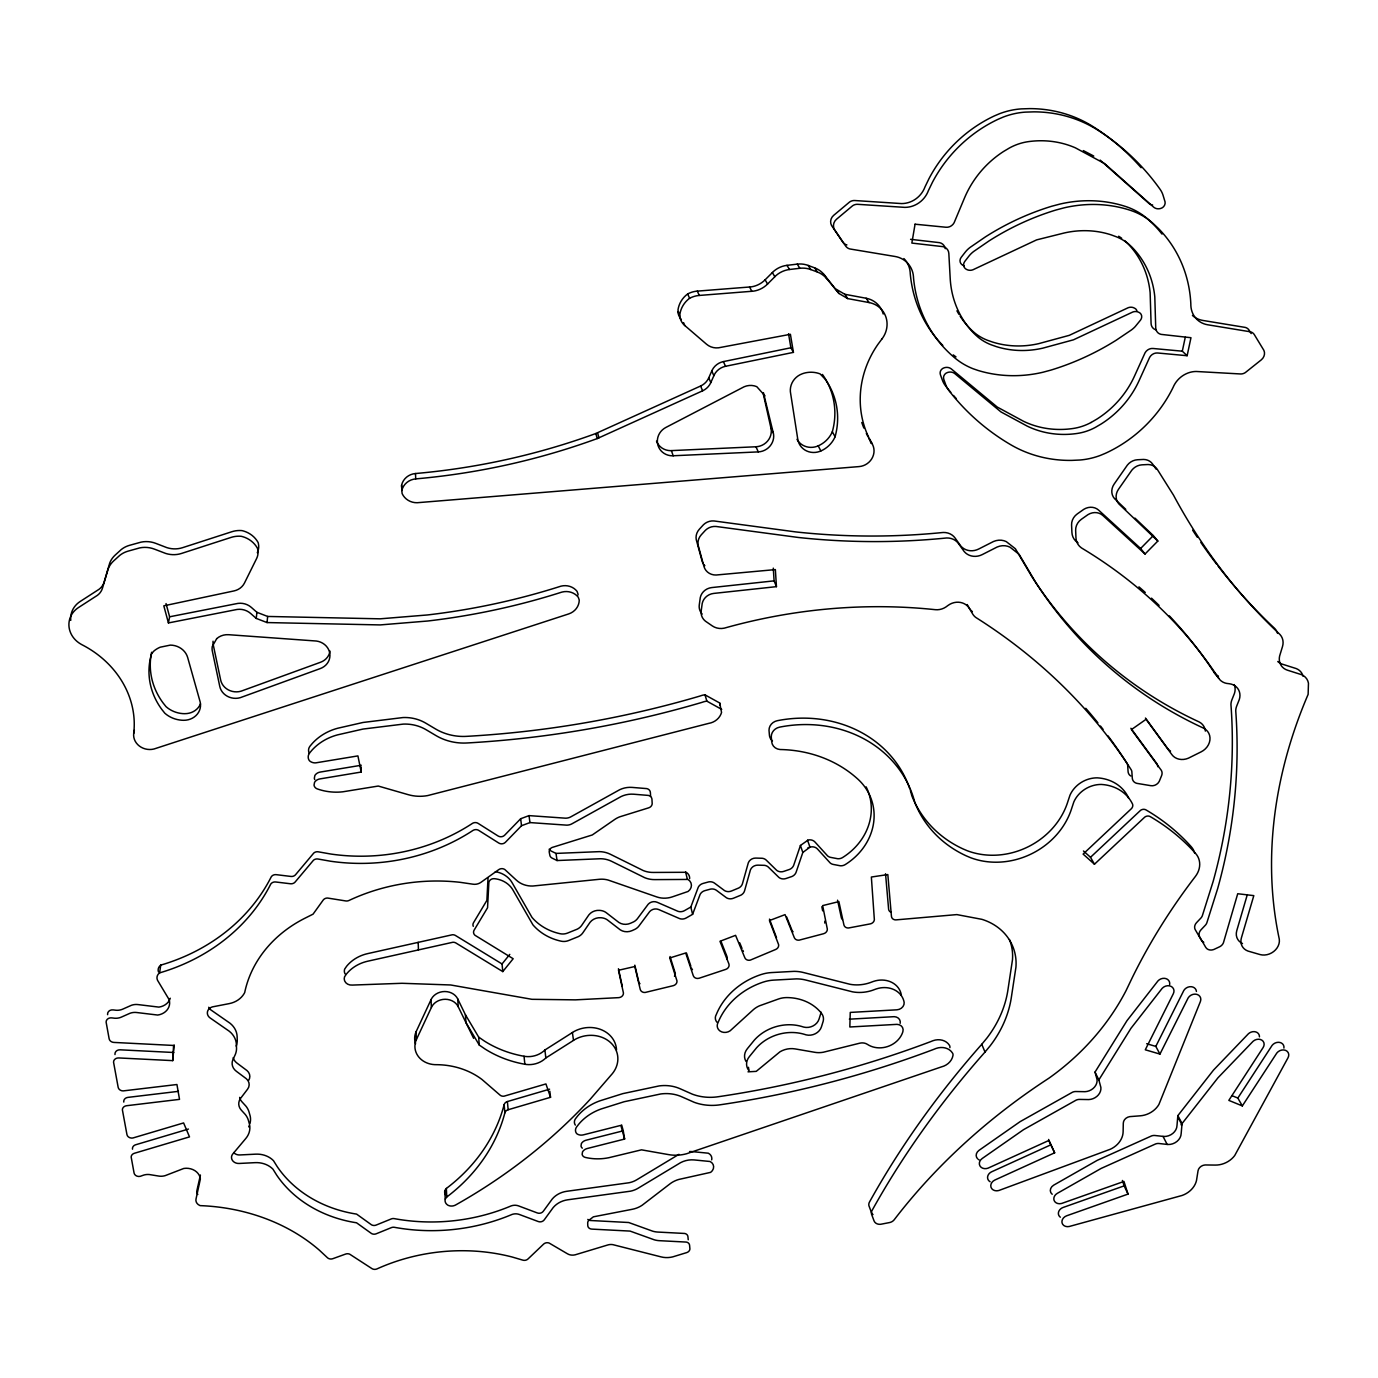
<?xml version="1.0" encoding="UTF-8"?>
<svg xmlns="http://www.w3.org/2000/svg" width="1378" height="1378" viewBox="0 0 1378 1378"><rect width="100%" height="100%" fill="white"/><g stroke="black" fill="none" stroke-linecap="round" stroke-linejoin="round"><path stroke-width="1.5" d="M309.395 753.473L309.103 752.905A7.803 7.062 2 0 1 309.998 746.187L312.427 743.31A51.554 46.559 0.1 0 1 337.817 728.221L363.034 722.468L403.065 717.542A38.601 35.053 -1.9 0 1 425.836 723.192L435.517 728.945A51.709 47.575 -4 0 0 466.901 736.334A1227.471 1122.553 73.3 0 0 699.8 696.097L702.005 695.373A15.21 13.901 -16.7 0 1 704.968 694.839L719.712 703.004L721.555 712.478A15.296 13.987 -16.7 0 1 708.705 723.381L427.714 795.571A38.773 35.173 -2.7 0 1 408.181 794.658L378.261 786.046L342.846 791.799A52.226 47.334 1.3 0 1 317.319 788.922A5.202 4.685 1.3 0 1 314.029 785.081L314.58 782.291A7.786 7.011 1.2 0 1 319.885 778.914L361.208 772.042L361.243 766.943M488.036 877.683L486.882 900.402L473.532 922.692A4.892 4.323 -6.3 0 0 473.274 926.309M159.59 972.885A195.228 171.888 8.2 0 0 270.501 884.555L270.811 883.987A5.03 4.444 1.2 0 1 275.721 881.989L290.465 883.763A5.012 4.427 0.8 0 0 295.15 882.006L313.478 860.234A5.03 4.479 0.1 0 1 318.249 859.062L330.582 861.233A193.316 177.039 1.2 0 0 472.947 830.452L473.619 830.107A4.978 4.461 -5.7 0 1 478.717 830.383L498.802 843.06A4.961 4.444 -6.8 0 0 505.416 842.285L521.521 825.715L529.944 822.58L566.651 825.146A9.922 8.94 -9.5 0 0 572.025 823.768L621.185 796.501A22.22 19.998 -12.3 0 1 633.604 794.21L648.366 795.416A4.961 4.461 -13.1 0 1 651.966 799.343L652.19 803.787A4.944 4.461 -13.1 0 1 648.676 807.835L619.859 816.792A22.151 19.86 -12.1 0 0 614.674 819.497L592.282 834.965L552.01 847.504A4.926 4.41 -9 0 0 549.254 852.276L549.943 855.704A4.926 4.41 -9 0 0 552.147 858.132L557.056 860.544L600.756 858.735A24.459 21.772 -10.8 0 1 611.711 861.371L644.766 877.717A24.477 21.859 -13.1 0 0 654.946 879.612L687.898 879.44A8.268 7.338 -14 0 1 688.07 891.463L672.326 896.871A21.979 19.533 -13.3 0 1 656.738 896.923L608.111 880.042A21.979 19.499 -10.8 0 0 599.258 879.302L532.873 886.02A22.186 19.809 -8.2 0 1 516.44 880.215L504.813 869.518A4.944 4.41 -7 0 0 498.75 869.621L480.905 882.351A9.904 8.819 -5.9 0 1 472.706 884.159L460.252 882.333A181.155 156.627 -5.3 0 0 348.961 900.489L348.186 900.764A4.978 4.41 -1.3 0 1 345.723 900.936L327.568 898.043A4.995 4.41 -0.7 0 0 323.158 900.11L313.064 914.148L304.314 918.54A122.125 105.951 -3.1 0 0 244.698 992.539L244.061 993.71A22.392 19.395 1.4 0 1 229.161 1003.632L212.47 1006.87A7.441 6.408 1.3 0 0 207.458 1011.796A7.441 6.408 1.3 0 0 210.145 1017.963L229.213 1031.192A22.186 18.999 0.9 0 1 236.413 1044.627L236.534 1048.985A22.169 18.982 0.9 0 1 234.897 1055.41L232.727 1060.095A12.23 10.456 -0.1 0 0 236.31 1071.257L246.317 1078.733A9.767 8.32 -0.2 0 1 247.592 1089.171L240.272 1098.766A12.161 10.335 -0.7 0 0 241.322 1110.151L245.318 1114.526A21.859 18.482 -0.3 0 1 248.402 1120.383L249.539 1124.448A21.841 18.465 -0.4 0 1 245.852 1138.417L232.486 1154.351A7.234 6.08 -0.9 0 0 232.572 1160.603A7.234 6.08 -0.9 0 0 239.152 1163.463L255.102 1162.653A21.583 18.103 -1.6 0 1 272.965 1169.181L276.633 1175.055A119.61 101.748 -4.3 0 0 356.54 1222.786L371.543 1233.551A4.702 3.927 -4.8 0 0 376.194 1233.792L391.352 1227.643A4.668 3.893 -5.2 0 1 394.435 1227.316A180.018 154.594 -5.7 0 0 511.445 1214.69L512.065 1214.431A9.302 7.786 -8.3 0 1 519.317 1214.466L538.264 1221.545A4.616 3.876 -8.9 0 0 544.224 1219.875L553.181 1207.576A20.859 17.466 -9.6 0 1 567.77 1199.79L630.297 1191.212A20.911 17.656 -11.2 0 0 638.169 1188.198L680.594 1162.653A20.808 17.518 -12.8 0 1 693.995 1159.914L710.083 1161.499A7.872 6.649 -13.3 0 1 710.669 1172.351L678.82 1179.447A23.03 19.309 -12.6 0 0 669.984 1183.857L642.182 1205.216A23.15 19.464 -11.2 0 1 632.244 1209.298L593.384 1216.826L588.837 1220.34A4.616 3.858 -10.2 0 0 587.7 1223.044L587.769 1225.559A4.616 3.858 -10.2 0 0 591.799 1229.107L630.073 1231.088L654.223 1239.787A20.67 17.259 -12 0 0 659.476 1240.682L686.347 1242.078A4.565 3.79 -12.5 0 1 689.568 1245.178L689.913 1248.985A4.565 3.79 -12.5 0 1 686.657 1252.619L672.671 1256.891A20.618 17.156 -12.1 0 1 661.164 1256.908L612.969 1244.678A9.198 7.648 -10.7 0 0 607.853 1244.954L575.143 1254.824A9.198 7.665 -9.7 0 1 567.547 1253.842L549.185 1243.077A4.616 3.858 -9.1 0 0 543.604 1244.11L527.998 1258.975A4.634 3.841 -8.6 0 1 522.779 1260.129L512.099 1256.994A170.062 137.783 -7.2 0 0 377.072 1268.862L376.435 1269.104A4.668 3.858 -5 0 1 371.905 1268.587L349.754 1254.221A4.685 3.893 -4.3 0 0 345.62 1254.066L332.787 1258.7A4.702 3.91 -3.9 0 1 327.361 1257.649L319.42 1250.242A175.712 142.451 -1.5 0 0 200.223 1205.629L199.638 1205.388A7.217 6.012 -0.5 0 1 196.02 1198.998L200.361 1179A14.004 11.696 0.1 0 0 183.808 1168.458L165.326 1175.589A12.144 10.163 0.8 0 1 158.659 1176.054L149.427 1174.556A12.126 10.111 0.9 0 0 142.83 1175.4L140.298 1176.312A4.857 4.048 1.3 0 1 134.079 1173.04L131.168 1157.089A4.892 4.082 1.5 0 1 134.372 1153.283L189.509 1136.884L183.601 1122.932L132.839 1138.004A4.892 4.1 1.9 0 1 126.948 1134.576L122.384 1109.824A4.944 4.151 2.3 0 1 126.552 1105.724L179.519 1099.368L176.935 1084.52L123.107 1090.911A4.961 4.186 2.7 0 1 118.163 1087.328L113.547 1062.145A4.961 4.203 3.1 0 1 118.697 1057.942L172.715 1060.629L173.576 1045.454L113.874 1042.423A4.995 4.255 3.6 0 1 109.138 1038.771L106.106 1022.08A4.995 4.272 3.9 0 1 111.739 1017.877L114.753 1018.239A12.54 10.748 4 0 0 121.453 1017.067L129.997 1013.278A12.488 10.679 3.3 0 1 136.835 1012.537L157.712 1015.052A14.486 12.454 3.1 0 0 169.098 999.567L157.523 980.275A7.527 6.494 3.2 0 1 159.59 972.885L160.761 965.117A194.091 171.096 8.4 0 0 271.053 877.218L271.363 876.666A4.995 4.427 1.3 0 1 276.255 874.668L290.913 876.442A4.978 4.41 0.9 0 0 295.564 874.703L313.788 853.034A5.012 4.444 0.2 0 1 318.542 851.862L330.806 854.033A192.197 176.195 1.3 0 0 472.361 823.441L473.016 823.079A4.944 4.444 -5.7 0 1 478.097 823.355L498.061 835.981A4.926 4.427 -6.8 0 0 504.641 835.223L520.66 818.739L529.031 815.621L565.548 818.188A9.87 8.905 -9.5 0 0 570.888 816.809L619.755 789.68A22.1 19.912 -12.3 0 1 632.106 787.406L646.799 788.612A4.926 4.444 -13.1 0 1 650.382 792.522L650.623 796.295M172.715 1060.629L174.214 1044.937M1259.458 1036.859A6.89 5.701 -27.2 0 0 1255.668 1031.881A6.89 5.701 -27.2 0 0 1248.468 1033.707L1213.484 1070.12L1177.845 1115.646L1176.984 1125.602A11.334 9.336 -24.3 0 1 1163.755 1136.471L1154.988 1135.506A6.769 5.564 -23.8 0 0 1151.595 1135.903L1097.284 1160.328L1053.791 1185.097A6.735 5.546 -21.3 0 0 1052.189 1194.261M267.039 622.563L267.642 616.448L256.911 612.314L251.33 607.388A15.761 14.452 8.5 0 0 237.946 603.392L169.615 616.793L168.426 622.942L237.171 609.438A15.847 14.538 8.4 0 1 250.641 613.468L256.239 618.412L267.039 622.563L380.156 624.923L427.714 621.013A791.644 746.842 62.5 0 0 561.191 592.316L562.155 592.04A15.399 14.383 -9.7 0 1 578.278 597.242L579.242 600.033A15.399 14.4 -9.5 0 1 568.614 613.951L154.06 748.977A15.709 14.056 8.4 0 1 133.7 733.475A97.838 86.693 12 0 0 81.939 644.715L80.544 643.922A24.167 21.807 13.4 0 1 78.494 607.543L97.407 595.33A16.278 14.745 15.1 0 0 102.489 588.113L108.19 568.89A24.287 22.134 14 0 1 113.564 561.001L119.765 555.386A24.287 22.169 14 0 1 128.12 551.131L139.678 547.91A24.27 22.186 13.8 0 1 154.525 549.167L165.687 553.439A24.356 22.427 14.4 0 0 181.483 553.456L231.108 537.403A24.098 22.289 10.7 0 1 241.15 536.283L242.735 536.679A24.046 22.22 10.8 0 1 257.428 548.237L257.703 549.271A16.036 14.848 10.8 0 1 256.618 558.521L244.474 583.032A16.002 14.745 10.4 0 1 233.933 590.938L163.81 605.838L168.426 622.942M256.239 618.412L256.911 612.314M870.018 440.392A15.52 14.538 -32.7 0 0 869.604 439.513L869.156 438.652L872.567 444.56A15.606 14.624 -32.6 0 1 859.08 466.591L417.121 502.729A15.881 15.055 3.2 0 1 402.118 493.565L401.825 490.482A15.847 15.02 2.9 0 1 415.743 478.889A830.986 766.375 68.8 0 0 597.208 438.583L702.608 390.818A15.864 15.279 -27 0 0 710.807 382.619L714.286 374.747A15.864 15.21 -29.4 0 1 725.534 366.29L793.435 352.372L790.404 334.303L718.541 347.807A15.985 15.434 -32.6 0 1 706.518 344.207L684.022 324.863A16.036 15.554 -32.6 0 1 679.681 316.096L677.959 310.084A23.891 23.168 -33.3 0 1 687.656 293.962L689.172 293.204A23.874 23.15 -32.8 0 1 697.302 291.12L751.148 286.882A24.132 23.34 -42.6 0 0 765.134 279.803L773.558 271.38A24.012 23.03 -41.5 0 1 786.959 265.351L797.242 264.128A24.012 23.013 -42 0 1 808.128 265.42L814.656 267.866A24.046 23.013 -42 0 1 823.975 274.463L838.995 293.497L847.728 298.595L869.139 302.574A23.994 22.703 -40.9 0 1 881.731 339.229M679.681 316.096L679.854 314.511A24.046 23.288 -33 0 1 689.603 298.285L691.136 297.545A24.029 23.271 -32.5 0 1 699.318 295.443L753.473 291.154A24.287 23.46 -42.2 0 0 767.563 284.04L776.021 275.566A24.149 23.168 -41.2 0 1 789.525 269.502L799.86 268.279A24.167 23.133 -41.7 0 1 810.815 269.571L817.378 272.017A24.201 23.133 -41.7 0 1 826.748 278.666L838.995 293.497M793.435 352.372L790.886 347.773L723.381 361.604A15.761 15.124 -29.6 0 0 712.219 370.01L708.757 377.83A15.778 15.192 -27.1 0 1 700.61 386.012L595.847 433.502A825.388 761.19 68.8 0 1 415.467 473.532A15.761 14.934 3.1 0 0 401.618 485.073L401.601 487.14M133.7 733.475L134.372 730.133M1187.13 355.713L1157.641 352.992A7.958 7.183 -44.2 0 0 1149.648 357.367L1139.141 380.517A92.946 85.264 -43.5 0 1 1100.953 424.114L1095.338 427.404A52.777 48.196 -42.1 0 1 1077.338 433.433A92.963 85.109 -43.9 0 1 1027.196 426.112L1000.979 411.936L954.885 373.679A7.923 7.372 -39.8 0 0 948.839 372.163L947.599 372.473A5.288 4.909 -39.9 0 0 943.792 379.346L945.825 384.962A23.77 22.065 -40.5 0 0 948.012 389.319L948.96 390.611A263.198 238.928 -50.3 0 0 1011.331 445.077A130.514 119.369 -44.5 0 0 1071.912 460.39L1079.99 460.011A73.757 67.246 -41.9 0 0 1100.488 455.36L1105.414 453.293A130.307 119.507 -44 0 0 1173.091 387.407A23.702 21.238 -43.3 0 1 1196.104 371.474L1240.407 373.955A7.923 7.062 -44.8 0 0 1245.35 372.56L1261.266 359.865A7.958 7.079 -45.4 0 0 1263.867 350.322L1254.342 334.665A8.01 7.131 -45.9 0 0 1250.518 331.822L1207.679 324.777A24.201 21.703 -47.2 0 1 1190.85 305.503L1190.833 303.987A130.91 120.127 -45.1 0 0 1158.588 228.645L1152.525 222.909A75.445 68.934 -47.6 0 0 1130.167 210.248A130.686 119.541 -44.8 0 0 1064.247 207.802L1055.961 210.007A251.399 227.491 -40.1 0 0 989.163 240.84L973.884 251.33A24.201 22.53 -47.2 0 0 968.786 256.291L964.772 261.458A5.391 5.03 -47.4 0 0 965.444 268.71L966.478 269.382A8.113 7.562 -47.5 0 0 972.868 269.812L1036.635 239.875L1064.229 232.985A93.549 85.694 -45.3 0 1 1111.15 234.863L1116.576 236.861A53.863 49.281 -47.2 0 1 1129.116 244.492L1131.803 246.989A93.687 85.987 -45.5 0 1 1154.798 296.907L1155.729 327.861A7.992 7.217 -45.8 0 0 1161.051 334.372L1190.971 337.713L1187.13 355.713L1182.307 351.183L1185.269 337.266M200.43 1175.021L196.951 1190.334A7.183 5.994 -0.4 0 0 197.795 1194.485M1247.314 894.632L1236.755 930.718A14.073 11.816 -28.9 0 0 1241.044 942.724M866.125 786.872A60.753 54.242 -19.6 0 1 842.578 857.547A7.234 6.408 -19.9 0 1 837.617 858.718L830.71 857.392A7.234 6.408 -19.7 0 1 827.575 855.876L814.966 841.992A7.269 6.442 -19 0 0 808.214 839.994L800.429 845.472L793.78 865.057A7.252 6.425 -18 0 1 789.697 869.363L783.72 871.396A7.217 6.408 -17.8 0 1 776.692 870.345L766.237 860.13A7.252 6.425 -17 0 0 762.172 858.27L755.747 858.081A7.252 6.442 -16.8 0 0 748.323 862.783L742.484 883.591A7.252 6.425 -15.9 0 1 738.797 887.966L731.442 891.015A7.234 6.408 -15.7 0 1 724.535 890.601L714.545 883.16A7.234 6.408 -14.9 0 0 708.723 881.886L703.056 883.436A7.234 6.408 -14.7 0 0 698.25 887.277L690.826 907.034L692.6 914.337L686.175 917.989A7.269 6.425 -13.8 0 1 679.716 918.661L658.718 909.549A7.269 6.425 -12.8 0 0 649.727 911.547L639.048 925.878A11.403 10.077 -11.8 0 1 635.034 929.272L632.002 930.65A11.42 10.077 -11.7 0 1 620.255 929.84L607.646 920.108A11.403 10.059 -10.7 0 0 602.927 918.006A15.778 13.918 -10.7 0 0 600.756 917.731A11.42 10.077 -10.7 0 0 590.077 922.295L582.894 932.768A11.42 10.077 -9.7 0 1 578.243 936.661L568.597 940.554A11.403 10.059 -9.4 0 1 561.173 941.191A53.329 47.352 -9.9 0 1 532.907 924.81L513.116 890.309A24.597 21.824 -6.6 0 0 496.028 878.888L494.323 878.682A4.875 4.341 -6.7 0 0 488.863 882.351L487.554 907.757L474.118 930.15A4.909 4.341 -6.3 0 0 475.014 935.3L513.167 958.726L502.781 971.593L455.946 943.017A4.909 4.323 -5.5 0 0 452.794 942.276L367.737 961.207A36.706 31.97 -3.3 0 0 346.515 973.936L344.569 976.761A7.39 6.442 -2.4 0 0 352.286 985.081L401.98 983.289L450.692 984.977L531.925 999.308L575.453 999.86L618.877 997.638A4.806 4.186 -11.2 0 0 623.442 993.021L618.481 970.284L634.81 966.512L640.219 989.352A4.789 4.186 -12.1 0 0 645.128 992.47L673.342 985.649A4.806 4.186 -13 0 0 676.96 980.843L669.76 957.968L685.693 952.99L693.272 975.676A4.789 4.186 -13.9 0 0 699.146 978.225L725.861 969.354A4.771 4.168 -14.9 0 0 728.859 963.808L719.971 941.295L735.576 935.335L744.843 957.762A4.771 4.168 -15.7 0 0 750.304 960.121L775.78 949.425A4.806 4.203 -16.6 0 0 778.604 944.636L769.424 920.573L785.047 914.63L794.314 937.66A4.789 4.186 -17.5 0 0 799.206 940.14L823.51 933.733A4.806 4.203 -18.4 0 0 827.334 929.134L822.649 905.604L838.875 901.608L843.904 924.862A4.806 4.203 -19.3 0 0 848.59 927.98L870.138 923.915A4.806 4.203 -20 0 0 874.358 919.677L871.361 877.028L887.828 874.565L891.445 916.353A4.789 4.186 -20.8 0 0 895.769 919.901L956.849 914.596L981.963 919.35A59.133 50.9 -21.8 0 1 1015.93 967.218L1011.28 997.844A116.837 100.611 -19.8 0 1 990.041 1045.971L985.012 1052.051A848.538 634.259 -27 0 0 872.102 1210.401A6.821 5.65 -17.2 0 0 871.551 1214.207L874.048 1220.891A6.804 5.633 -17.3 0 0 880.645 1224.284L889.533 1222.562A6.787 5.633 -17.5 0 0 893.771 1220.236L894.219 1219.737A535.232 412.745 -23.4 0 1 1048.951 1078.164A239.049 208.112 -21.3 0 0 1126.084 990.575L1132.268 977.674A566.685 442.734 -31.2 0 1 1195.363 876.477A21.566 18.431 -28.8 0 0 1195.691 853.568A234.26 199.827 -22.8 0 0 1150.217 816.603A4.823 4.168 -29.2 0 0 1144.825 817.051L1094.459 864.23L1083.108 854.102L1131.235 808.834A4.875 4.22 -29.1 0 0 1132.647 804.373L1132.389 803.77A43.028 37.361 -27.9 0 0 1104.019 784.685L1101.315 784.444A27.043 23.529 -28.3 0 0 1073.841 801.91L1071.688 808.386A73.137 64.387 -26.1 0 1 970.508 857.667L966.426 855.945A122.659 108.328 -27.7 0 1 914.837 802.53A121.97 108.586 -18.7 0 0 779.638 727.136A9.939 9.009 -19.7 0 0 771.267 736.73L771.697 741.743A9.939 8.991 -19.6 0 0 779.982 749.511L780.637 749.529A121.608 108.001 -17.4 0 1 857.943 779.207A61.097 54.465 -19.5 0 1 845.214 864.592A7.269 6.425 -19.9 0 1 840.201 865.763L833.277 864.437A7.269 6.425 -19.7 0 1 830.124 862.904L817.447 848.969A7.303 6.477 -19 0 0 810.643 846.97L807.939 847.763M807.525 840.184L809.971 847.16L802.823 852.465L796.139 872.136A7.286 6.459 -18 0 1 792.023 876.46L786.028 878.509A7.269 6.425 -17.8 0 1 778.949 877.459L768.442 867.193A7.286 6.459 -17 0 0 764.359 865.332L757.9 865.143A7.286 6.459 -16.8 0 0 750.442 869.862L744.568 890.791A7.286 6.459 -15.9 0 1 740.847 895.183L733.44 898.232A7.269 6.425 -15.7 0 1 726.516 897.819L716.457 890.343A7.286 6.442 -14.9 0 0 710.617 889.086L704.916 890.636A7.269 6.442 -14.7 0 0 700.076 894.494L692.6 914.337M415.57 1043.852A21.6 18.689 -5.4 0 1 416.087 1031.743L431.417 998.861A14.469 12.591 -5.5 0 1 444.836 991.523A14.469 12.591 -5.5 0 1 457.737 998.947L465.419 1014.742L465.953 1022.597L479.268 1045.041L485.004 1048.985A107.708 94.359 -9 0 0 524.863 1064.247L526.258 1064.471A21.548 18.637 -8.4 0 0 545.843 1057.959L575.108 1039.391A28.525 24.597 -10.2 0 1 610.523 1042.543A28.525 24.597 -10.2 0 1 612.418 1073.565L590.232 1099.231A592.712 526.482 7.7 0 1 455.515 1205.044L454.895 1205.337A7.045 5.908 -6.6 0 1 448.246 1205.371L447.695 1205.061A7.045 5.908 -6.6 0 1 445.249 1199.118L444.836 1190.575L446.351 1188.456A180.535 154.646 -2.5 0 0 504.141 1104.656L504.365 1104.071A4.702 4.031 -7.9 0 1 507.397 1101.556L549.564 1089.188M445.249 1199.118L446.765 1197A181.517 155.266 -2.6 0 0 504.865 1112.856L505.089 1112.253A4.737 4.048 -7.9 0 1 508.155 1109.738L550.528 1097.301L549.805 1091.221M550.528 1097.301L545.929 1083.935L504.107 1096.165A4.771 4.082 -7.7 0 1 500.007 1095.079L481.955 1079.456A71.398 60.77 -5.8 0 0 435.999 1064.677L434.57 1064.643A21.721 18.758 -5.5 0 1 416.345 1039.667L431.762 1006.663A14.555 12.643 -5.6 0 1 445.249 999.274A14.555 12.643 -5.6 0 1 458.219 1006.732L473.636 1038.357M822.425 374.437A72.707 69.124 -29.5 0 1 832.329 431.745L831.554 433.415A26.268 24.821 -31.8 0 1 818.205 445.852L817.137 446.3A17.156 16.192 -31.5 0 1 796.984 439.324M835.085 436.774L834.293 438.445A26.423 24.959 -31.6 0 1 820.857 450.968L819.807 451.398A17.259 16.26 -31.4 0 1 797.776 439.255L790.369 391.714A17.38 16.484 -33.9 0 1 802.22 373.8L803.977 373.214A25.476 24.132 -33.5 0 1 811.28 372.232L813.106 372.318A25.476 24.132 -33.5 0 1 820.168 373.938L825.146 379.174A73.137 69.486 -29.4 0 1 835.085 436.774L832.329 431.745M1048.589 1139.451L1054.652 1152.8L994.933 1179.999A6.804 5.633 -20.2 0 0 991.058 1187.423A6.804 5.633 -20.2 0 0 998.843 1190.506L1110.306 1149.252A20.532 16.967 -22.9 0 0 1123.122 1131.803L1123.294 1123.139A6.856 5.667 -23.6 0 1 1129.736 1116.628L1140.261 1115.818A20.653 17.122 -24.2 0 0 1158.898 1104.501L1200.393 1001.548A7.028 5.874 -26.7 0 0 1196.965 994.399A7.028 5.874 -26.7 0 0 1188.163 997.896L1159.949 1054.084L1155.815 1046.402L1183.84 990.438A6.976 5.856 -26.7 0 1 1191.212 986.7A6.976 5.856 -26.7 0 1 1196.431 991.454M977.812 1158.984A6.804 5.65 -20.1 0 1 979.035 1150.337L1020.133 1121.64L1072.428 1092.254A6.856 5.719 -22.8 0 1 1075.856 1091.531L1084.986 1091.686A11.455 9.577 -23.3 0 0 1097.06 1079.611L1095.028 1072.084L1126.963 1020.702L1157.951 980.929A6.993 5.874 -26.3 0 1 1165.96 978.621A6.993 5.874 -26.3 0 1 1169.629 984.667M1054.652 1152.8L1048.727 1140.519L987.992 1168.182A6.838 5.684 -20.1 0 1 979.999 1165.995A6.838 5.684 -20.1 0 1 982.221 1158.485L1023.544 1129.667L1076.115 1100.144A6.89 5.736 -22.8 0 1 1079.56 1099.42L1088.723 1099.575A11.506 9.612 -23.2 0 0 1100.884 1087.449L1098.852 1079.904L1130.976 1028.298L1162.154 988.353A7.028 5.908 -26.3 0 1 1170.99 986.338A7.028 5.908 -26.3 0 1 1173.333 993.71L1145.29 1049.795L1159.949 1054.084M1177.845 1115.646L1182.048 1123.587L1181.17 1133.577A11.403 9.353 -24.2 0 1 1167.872 1144.498L1159.053 1143.516A6.804 5.581 -23.8 0 0 1155.642 1143.929L1101.056 1168.475L1057.322 1193.348A6.769 5.564 -21.3 0 0 1054.17 1200.6A6.769 5.564 -21.3 0 0 1061.628 1203.459L1123.948 1181.446L1128.031 1194.089L1066.744 1215.758A6.752 5.512 -21.3 0 0 1062.025 1222.786A6.752 5.512 -21.3 0 0 1069.139 1226.523L1182.083 1195.467A20.291 16.536 -23.8 0 0 1196.5 1180.498L1198.033 1170.818A6.787 5.512 -24.4 0 1 1205.078 1164.961L1215.327 1165.082A20.394 16.622 -25 0 0 1234.705 1155.556L1288.017 1057.753A6.924 5.684 -27.4 0 0 1285.674 1050.398A6.924 5.684 -27.4 0 0 1276.803 1053.05L1242.336 1105.914L1237.84 1098.059L1272.083 1045.42A6.873 5.667 -27.4 0 1 1279.886 1042.457A6.873 5.667 -27.4 0 1 1283.934 1048.072M881.731 339.229L877.889 344.414A96.598 89.759 -39.2 0 0 872.119 443.699M1181.067 1124.827L1217.894 1077.872L1253.084 1041.303A6.942 5.719 -27.1 0 1 1261.817 1040.114A6.942 5.719 -27.1 0 1 1263.092 1047.59L1228.832 1100.385L1242.336 1105.914M502.781 971.593L502.04 963.963L509.791 954.368M871.654 1212.933A6.769 5.615 -17.3 0 1 871.447 1212.451L868.95 1205.802A6.769 5.633 -17.2 0 1 869.501 1202.012A844.421 632.519 -27.1 0 1 981.756 1044.3L986.751 1038.254A116.217 100.215 -19.8 0 0 1007.869 990.317L1012.468 959.811A58.823 50.693 -21.8 0 0 1009.454 939.52M1153.317 535.594L1157.83 541.054L1145.049 554.008L1140.622 548.478L1153.317 535.594L1134.955 518.111M216.708 638.634L212.281 646.471A15.795 14.417 8.1 0 0 212.212 650.485L219.774 686.451A15.709 14.262 6.8 0 0 240.306 697.664L320.23 668.588A15.623 14.348 4.2 0 0 329.824 653.568A15.623 14.348 4.2 0 0 316.372 641.028L228.696 634.707A15.795 14.417 8.1 0 0 216.725 638.634M1094.459 864.23L1090.515 857.288L1140.588 810.316A4.806 4.151 -29.2 0 1 1145.945 809.885A233.003 199.052 -22.8 0 1 1191.212 846.695A21.445 18.362 -28.9 0 1 1194.709 853.258M465.419 1014.742L478.666 1037.1L484.384 1041.045A107.122 93.98 -8.9 0 0 524.019 1056.254L525.414 1056.478A21.428 18.551 -8.3 0 0 544.896 1050.002L573.989 1031.536A28.37 24.494 -10.2 0 1 616.517 1050.019M1091.1 422.478L1096.681 419.222A92.395 84.833 -43.7 0 0 1134.611 375.849L1145.049 352.82A7.906 7.148 -44.4 0 1 1152.99 348.479L1182.307 351.183M690.826 907.034L684.435 910.669A7.234 6.39 -13.8 0 1 677.993 911.323L657.134 902.263A7.234 6.408 -12.7 0 0 648.177 904.244L637.566 918.506A11.351 10.042 -11.8 0 1 633.57 921.882L630.556 923.243A11.351 10.042 -11.7 0 1 618.86 922.45L606.32 912.753A11.334 10.025 -10.7 0 0 601.635 910.651A15.692 13.866 -10.6 0 0 599.482 910.376A11.351 10.042 -10.7 0 0 588.854 914.906L581.705 925.344A11.351 10.042 -9.7 0 1 577.089 929.22L567.495 933.095A11.351 10.025 -9.4 0 1 560.105 933.716A53.036 47.162 -9.8 0 1 531.994 917.404L512.306 883.04A24.459 21.721 -6.6 0 0 495.322 871.671M678.958 1154.333L636.757 1179.775A20.808 17.587 -11.1 0 1 628.919 1182.772L566.72 1191.298A20.739 17.397 -9.6 0 0 552.216 1199.049L543.294 1211.279A4.599 3.858 -8.9 0 1 537.368 1212.967L518.524 1205.888A9.25 7.751 -8.2 0 0 511.307 1205.853L510.687 1206.094A179.037 153.974 -5.6 0 1 394.297 1218.634A4.634 3.876 -5.2 0 0 391.231 1218.944L376.16 1225.076A4.685 3.91 -4.7 0 1 371.526 1224.835L356.592 1214.104A118.956 101.352 -4.3 0 1 277.133 1166.511L273.481 1160.672A21.48 18.035 -1.5 0 0 255.722 1154.161L239.858 1154.953A7.2 6.063 -0.9 0 1 233.674 1152.559M1051.104 1144.705L991.712 1171.765A6.769 5.615 -20.2 0 0 987.63 1176.709A6.769 5.615 -20.2 0 0 990.127 1181.756M747.996 1071.843L756.246 1071.361L779.982 1051.793A19.568 16.743 -16.1 0 1 795.14 1048.916L814.932 1052.327A21.411 18.396 -17.2 0 0 823.355 1052.224L859.631 1043.215A9.474 8.096 -18.2 0 1 867.417 1044.369A22.324 19.137 -19 0 0 902.487 1032.845L902.9 1031.554A7.097 6.08 -19.4 0 0 897.009 1024.354L849.83 1026.989L850.26 1012.417L896.906 1009.816A7.148 6.132 -19.7 0 0 904.157 1002.374A22.375 19.24 -19.2 0 0 876.219 988.956L874.806 989.456A36.052 31.298 -19.2 0 1 852.586 991.85L805.751 980.034A35.845 30.988 -16.7 0 0 796.432 978.88L773.644 980.12A35.88 31.022 -16 0 0 765.755 981.36L763.188 982.118A69.21 59.547 -16.1 0 0 718.214 1022.2A8.268 7.148 -14.5 0 0 719.936 1030.951A8.268 7.148 -14.5 0 0 730.133 1030.813L752.922 1010.057A21.48 18.551 -15.8 0 1 759.588 1005.768L778.432 999.016A21.48 18.551 -16.4 0 1 785.012 997.655L786.683 997.586A46.456 39.962 -16.1 0 1 821.564 1013.416A11.92 10.283 -17.1 0 1 823.217 1021.132L821.46 1026.799A11.92 10.266 -17 0 1 806.009 1034.844L805.303 1034.602A41.805 35.759 -16 0 0 756.488 1047.883L749.46 1056.495A13.797 11.834 -15.3 0 0 748.943 1070.637L748.461 1067.295M1128.031 1194.089L1124.138 1185.872L1063.179 1207.438A6.718 5.495 -21.3 0 0 1058.58 1211.985A6.718 5.495 -21.3 0 0 1060.337 1217.187M188.441 1129.064L135.647 1144.774A4.857 4.065 1.6 0 0 132.46 1148.563L132.512 1149.183M621.65 1124.965L623.252 1130.804L586.029 1140.226A7.131 6.046 -10.1 0 0 581.378 1143.602L581.016 1146.031A4.754 4.031 -10.1 0 0 582.326 1148.167M624.613 1139.055L587.183 1148.529A7.166 6.063 -10.1 0 0 582.515 1151.905L582.136 1154.351A4.771 4.048 -10.1 0 0 584.651 1157.193L585.323 1157.417A47.989 40.927 -10.5 0 0 608.766 1157.727L641.511 1149.838L668.657 1154.626A35.759 30.402 -12.7 0 0 686.588 1153.748L941.467 1066.882A14.28 12.126 -20.2 0 0 952.973 1055.445A4.754 4.031 -20.4 0 0 952.784 1053.567L952.474 1053.016A14.245 12.092 -20.2 0 0 935.938 1048.486L933.94 1049.295A1042.268 1032.811 -70.2 0 1 720.453 1104.743A48.041 41.254 -14 0 1 694.15 1102.279L681.972 1096.888A35.776 30.437 -12.3 0 0 660.734 1093.96L624.165 1101.728L601.29 1108.928A47.679 40.427 -10.9 0 0 578.726 1124.224L576.624 1126.928A7.2 6.115 -10 0 0 576.125 1132.837L576.934 1133.818A7.2 6.115 -10 0 0 583.325 1134.869L620.841 1125.378L624.613 1139.055L623.252 1130.804M345.223 974.091A7.338 6.408 -2.3 0 1 344.707 969.044L346.636 966.236A36.5 31.832 -3.2 0 1 367.754 953.593L452.329 934.766A4.875 4.306 -5.4 0 1 455.463 935.49L502.04 963.963M361.26 765.255L320.161 772.076A7.734 6.976 1.3 0 0 314.89 775.435L314.339 778.208A5.167 4.651 1.4 0 0 314.77 779.604M178.451 1091.342L127.878 1097.388A4.909 4.134 2.4 0 0 123.727 1101.487L123.796 1102.073M972.386 611.608L971.593 610.971A15.055 13.642 -30.9 0 1 969.078 607.887A15.124 13.728 -29.5 0 0 948.047 605.424L945.721 607.112A15.192 13.849 -29.6 0 1 935.266 609.679A494.891 423.408 -17.6 0 0 725.241 627.886L724.225 628.161A15.244 14.142 -19.2 0 1 712.34 625.939L705.347 621.116A12.712 11.799 -18.8 0 1 701.195 610.902L702.212 603.461A12.729 11.834 -19 0 1 713.735 593.418L776.451 586.649L774.091 580.861L711.737 587.579A12.66 11.765 -19 0 0 700.282 597.57L699.266 604.976A12.626 11.73 -18.8 0 0 700.696 612.073M849.365 1019.169L894.201 1016.671A7.062 6.063 -19.4 0 1 900.196 1023.303M656.514 441.115A15.623 14.934 -21.2 0 0 670.38 450.658L755.971 446.765A15.589 14.813 -28.1 0 0 771.146 428.989L763.102 393.057M764.997 395.848L756.798 386.684A15.795 15.072 -29.6 0 0 744.103 386.787L665.867 427.456A15.709 15.02 -21.2 0 0 672.171 455.808L758.279 451.898A15.692 14.882 -28 0 0 773.54 434.018L763.412 392.627M549.185 849.192A4.892 4.392 -9 0 0 551.131 851.018L556.006 853.413L599.447 851.638A24.339 21.686 -10.7 0 1 610.351 854.257L643.25 870.551A24.339 21.755 -13.1 0 0 653.361 872.446L686.141 872.291A8.234 7.303 -14 0 1 689.637 878.647M267.642 616.448L380.104 618.825L427.369 614.967A786.562 741.932 62.6 0 0 560.071 586.442L561.035 586.15A15.313 14.314 -9.6 0 1 577.055 591.351L578.019 594.125A15.313 14.331 -9.5 0 1 577.985 595.072M173.783 1052.499L120.075 1049.812A4.926 4.186 3.2 0 0 114.96 1053.998L115.011 1054.566M910.582 239.324L939.607 242.666A8.079 7.596 -48 0 1 945.256 248.695M836.153 289.225L844.835 294.289L866.125 298.251A23.857 22.599 -41.2 0 1 883.212 314.012M1146.685 1043.732L1155.815 1046.402M1232.07 1095.699L1237.84 1098.059M1083.315 150.581L1093.77 156.058M361.208 772.042L357.918 755.902L315.751 762.861A7.837 7.079 1.9 0 1 309.585 760.88L308.758 759.657A7.837 7.079 1.9 0 1 309.654 752.905L312.117 750.011A51.847 46.766 0 0 1 337.644 734.853L363 729.065L403.254 724.105A38.808 35.208 -2 0 1 426.164 729.754L435.913 735.542A52.019 47.799 -4.1 0 0 467.469 742.949A1236.083 1130.356 73.3 0 0 701.695 702.453L703.917 701.729A15.296 13.969 -16.7 0 1 706.897 701.178L721.727 709.394M1077.992 542.794L1077.2 542.26A15.261 13.746 -36.2 0 1 1071.912 532.442L1071.584 524.949A12.746 11.489 -36.4 0 1 1077.286 513.908L1083.831 509.309A12.729 11.472 -36.6 0 1 1098.576 510.101L1140.622 548.478M1100.178 160.106L1148.821 203.307A8.199 7.441 -51.7 0 0 1152.645 205.012M1083.452 850.984L1090.515 857.288M1145.049 554.008L1102.796 515.441A12.798 11.524 -36.5 0 0 1087.965 514.649L1081.385 519.282A12.815 11.541 -36.3 0 0 1075.65 530.375L1075.96 537.902A15.347 13.797 -36 0 0 1081.282 547.772L1082.092 548.306A505.76 442.372 -17.1 0 1 1218.686 678.252A14.934 12.988 -34.5 0 0 1226.627 683.402L1229.245 683.729A14.865 12.902 -33.7 0 1 1239.287 699.559L1236.721 706.001A14.813 12.798 -33.8 0 0 1235.79 709.911L1235.739 710.876A619.187 558.9 -12.3 0 1 1217.652 888.621L1206.87 922.726A7.097 6.012 -28.2 0 1 1205.302 925.275L1200.979 929.84A7.097 5.994 -28.1 0 0 1199.48 936.523L1205.716 947.341A7.079 5.96 -28 0 0 1213.742 949.528L1219.478 946.841A7.079 5.96 -28.1 0 0 1223.44 942.741L1237.72 893.736L1253.808 895.631L1241.389 937.918A14.159 11.868 -28.9 0 0 1247.951 951.061L1259.957 954.541A14.142 11.834 -29 0 0 1273.72 951.509A14.142 11.834 -29 0 0 1279.301 939.348L1279.163 938.556A476.53 380.81 -37.5 0 1 1308.135 694.357L1308.463 683.23A14.9 12.815 -35.1 0 0 1301.435 674.634L1287.448 670.19A14.986 12.936 -35.9 0 1 1279.628 655.98L1282.487 646.592A15.003 13.022 -35.9 0 0 1280.093 634.655L1279.473 634.018A775.435 634.035 -52.9 0 1 1173.505 495.167L1157.193 469.209A12.936 11.592 -39.4 0 0 1148.115 464.524L1141.931 464.834A12.936 11.61 -39.3 0 0 1131.82 470.191L1118.471 489.311A12.884 11.575 -38.3 0 0 1118.867 503.917L1157.83 541.054M1124.551 240.547L1127.238 243.01A93.118 85.557 -45.7 0 1 1150.13 292.687L1151.078 323.468A7.941 7.183 -45.9 0 0 1155.694 329.773M1125.774 509.36L1114.544 498.629A12.798 11.506 -38.4 0 1 1114.147 484.091L1127.393 465.075A12.867 11.558 -39.4 0 1 1137.453 459.752L1143.602 459.442A12.85 11.541 -39.5 0 1 1152.645 464.093L1156.073 469.123M1169.319 615.863A503.004 440.564 -17.1 0 1 1213.949 672.171L1218.686 678.252M1130.89 728.273L1156.969 763.825A7.269 6.322 -30.4 0 1 1157.727 766.702M1145.428 718.041L1167.424 748.168A14.624 12.712 -31.7 0 0 1169.164 750.045M866.125 298.251L869.139 302.574M844.835 294.289L847.728 298.595M823.958 274.463L826.731 278.666M814.656 267.866L817.378 272.017M808.128 265.42L810.815 269.571M575.332 1125.068L575.022 1124.586A7.148 6.098 -10 0 1 575.522 1118.712L577.606 1116.025A47.42 40.272 -10.9 0 1 600.05 1100.781L622.804 1093.632L659.184 1085.916A35.587 30.316 -12.2 0 1 680.301 1088.827L692.428 1094.201A47.782 41.099 -14 0 0 718.593 1096.681A1036.015 1026.489 -71.8 0 0 930.942 1041.527L932.94 1040.717A14.176 12.057 -20.2 0 1 949.39 1045.247L949.683 1045.799A4.737 4.031 -20.4 0 1 949.873 1047.676M797.242 264.128L799.86 268.279M786.959 265.351L789.525 269.502M1251.172 333.579L1249.14 330.255A7.958 7.097 -46 0 0 1245.333 327.43L1202.736 320.419A24.046 21.583 -47.3 0 1 1192.452 315.476M772.335 272.517L774.798 276.702M967.149 604.546L972.524 613.744A15.141 13.711 -30.8 0 0 975.056 616.844L975.848 617.482A592.695 510.48 -11.1 0 1 1131.028 769.51A7.338 6.39 -29.7 0 1 1131.838 771.508L1132.285 778.105A7.303 6.356 -30 0 0 1136.695 783.324L1150.854 785.684A7.303 6.339 -30.2 0 0 1159.225 781.412L1161.585 775.676A7.321 6.339 -30.4 0 0 1161.327 770.354L1131.424 729.599L1146.065 719.316L1171.851 754.61A14.71 12.764 -31.7 0 0 1188.404 758.176L1201.185 751.82A14.727 12.764 -32 0 0 1209.918 740.089A14.727 12.764 -32 0 0 1204.131 728.48L1203.356 728.049A531.408 457.772 -48.4 0 1 1035.929 582.773L1019.117 554.335L1010.005 547.169A15.296 13.901 -32.9 0 0 997.121 547.032L982.325 554.559A15.347 14.021 -32.8 0 1 964.187 551.527L958.537 543.621A15.313 14.021 -31.4 0 0 946.617 537.971L945.601 538.075A840.063 769.734 -77.4 0 1 798.189 537.454L716.026 526.465A12.867 12.075 -20.8 0 0 705.502 530.203L701.247 534.836A12.85 12.057 -20.4 0 0 698.181 545.361L703.951 566.461A12.815 11.989 -20.2 0 0 716.078 575.022L775.366 569.596L776.451 586.649M765.134 279.803L767.563 284.04M749.563 287.055L751.888 291.326M1177.742 1116.835L1181.945 1124.775M818.205 445.852L820.857 450.968M1163.032 1136.402L1167.149 1144.412M1095.028 1072.084L1098.852 1079.904M770.974 428.024L773.368 433.036M697.302 291.12L699.318 295.443M723.381 361.604L725.534 366.29M687.656 293.962L689.603 298.285M755.971 446.765L758.279 451.898M711.789 370.94L713.856 375.677M708.757 377.83L710.807 382.619M683.557 322.624L684.832 325.604M981.756 1044.3L985.012 1052.051M700.61 386.012L702.608 390.818M739.728 942.845L742.019 948.426M786.614 916.921L791.988 930.305M721.004 941.363L726.895 956.315A4.754 4.151 -14.8 0 1 726.809 959.277M769.475 919.109L776.365 937.229A4.771 4.186 -16.6 0 1 776.434 937.85M671.396 450.64L673.205 455.808M800.429 845.472L802.823 852.465M686.485 953.042L690.878 966.236M1122.398 1180.464L1124.138 1185.872M670.018 956.521L675.272 973.247A4.771 4.168 -13 0 1 674.462 976.192M704.968 694.839L706.897 701.178M597.57 432.795L598.948 437.877M166.032 603.564L169.615 616.793M595.847 433.502L597.208 438.583M685.589 871.998L687.346 879.147M634.827 965.168L638.737 981.722A4.754 4.168 -12.1 0 0 639.978 983.72M618.446 968.734L622.064 985.373A4.771 4.168 -11.2 0 1 622.046 985.976M837.548 900.196L841.321 917.576A4.771 4.186 -19.3 0 0 842.475 919.574M821.839 906.707L822.666 910.858M788.543 333.786L790.886 347.773M824.75 921.245L824.854 921.83A4.789 4.186 -18.4 0 1 824.699 923.019M556.006 853.413L557.056 860.544M572.387 1032.484L573.506 1040.356M529.031 815.621L529.944 822.58M520.66 818.739L521.521 825.715M544.896 1050.002L545.843 1057.959M107.639 1014.69L107.57 1014.087A4.978 4.255 4 0 1 113.168 1009.902L116.165 1010.263A12.471 10.697 4.1 0 0 122.814 1009.109L131.323 1005.337A12.419 10.628 3.4 0 1 138.11 1004.596L158.883 1007.111A14.4 12.402 3.1 0 0 170.269 998.24M524.019 1056.254L524.863 1064.247M688.242 1239.769L687.915 1236.583A4.547 3.79 -12.5 0 0 684.694 1233.465L657.961 1232.07A20.567 17.208 -12 0 1 652.724 1231.191L628.695 1222.51L590.628 1220.512A4.599 3.858 -10.2 0 1 587.803 1219.409M507.397 1101.556L508.155 1109.738M504.141 1104.656L504.882 1112.856M885.537 873.738L888.603 909.118A4.771 4.168 -20.8 0 0 889.533 911.237M478.666 1037.1L479.268 1045.041M773.282 568.132L774.091 580.861M457.737 998.947L458.219 1006.732M415.467 473.532L415.743 478.872M446.351 1188.456L446.765 1197M431.038 999.653L431.383 1007.456M719.712 703.004L719.798 705.174M401.618 485.073L401.825 490.482M418.171 942.345L418.447 949.907M416.087 1031.743L416.345 1039.667M257.29 552.716A15.95 14.779 11 0 0 258.375 543.518L258.099 542.484A23.908 22.117 11 0 0 243.475 530.995L241.908 530.599A23.96 22.169 10.9 0 0 231.935 531.701L182.602 547.669A24.201 22.306 14.6 0 1 166.91 547.652L155.817 543.38A24.132 22.065 13.9 0 0 141.056 542.14L129.549 545.326A24.149 22.048 14.2 0 0 121.247 549.564L115.097 555.162A24.149 22.031 14.1 0 0 109.74 562.999L104.091 582.136A16.174 14.676 15.2 0 1 99.027 589.302L80.234 601.445A24.029 21.703 13.6 0 0 70.76 620.358M151.632 652.242A72.827 66.247 7.7 0 0 163.155 703.038L166.015 706.638A26.389 23.839 8.5 0 0 182.878 713.632L184.738 713.683A17.191 15.52 8.3 0 0 200.482 703.865M330.031 651.088A15.537 14.28 4.3 0 1 320.523 662.267L241.047 691.188A15.606 14.193 6.9 0 1 220.652 680.009L213.125 644.232A15.709 14.348 8.2 0 1 213.073 641.218M960.104 316.148A94.083 86.935 -48 0 0 971.869 330.41L974.59 332.821A53.38 49.487 -46.1 0 0 987.182 340.177L992.591 342.071A94.204 87.227 -48.4 0 0 1038.736 343.639L1069.311 335.336L1128.237 307.69A7.975 7.234 -46.1 0 1 1134.438 308.121L1135.472 308.724A5.34 4.857 -46.2 0 1 1136.953 310.997M959.002 314.391A94.083 86.935 -48 0 1 956.935 310.808M956.005 356.902A74.653 69.296 -45.7 0 1 953.266 354.887M942.793 345.43A131.926 121.936 -48.6 0 1 910.255 273.757L910.169 272.207A24.081 22.771 -45.4 0 0 903.916 258.582M846.902 244.922A8.079 7.7 -48.1 0 1 846.178 244.681M845.489 244.388A8.079 7.7 -48.1 0 1 842.699 241.942L831.554 225.492A8.113 7.734 -49.5 0 1 833.604 215.416L849.606 201.998A8.147 7.768 -50.8 0 1 854.756 200.533L901.608 203.582A24.58 23.254 -53.4 0 0 925.034 186.822L929.03 178.572A132.564 122.504 -49.8 0 1 994.382 115.907L999.567 113.702A76.582 71.053 -52.7 0 1 1021.184 108.896L1029.693 108.621A132.357 122.694 -49.4 0 1 1092.978 126.552A254.93 237.894 -42.2 0 1 1141.105 167.703M1091.1 422.478A52.467 47.954 -42.3 0 1 1073.204 428.472A92.412 84.695 -44.1 0 1 1023.337 421.186L997.276 407.078L951.406 369.011A7.872 7.338 -40 0 0 945.394 367.495L944.171 367.805A5.254 4.892 -40.1 0 0 940.382 374.644L942.414 380.225A23.633 21.962 -40.7 0 0 944.585 384.565L945.532 385.857A261.613 237.688 -50.5 0 0 950.786 392.334M1118.643 236.241A53.535 49.022 -47.4 0 1 1121.692 238.273M964.187 265.833A8.061 7.527 -47.8 0 1 962.877 265.265L961.844 264.593A5.357 5.012 -47.6 0 1 961.172 257.376L965.168 252.243A24.046 22.41 -47.4 0 1 970.233 247.317L985.425 236.878A249.935 226.405 -40.3 0 1 1051.81 206.218L1060.044 204.047A129.911 118.939 -45 0 1 1125.568 206.476A74.998 68.573 -47.7 0 1 1147.822 219.085L1153.834 224.769A130.135 119.507 -45.3 0 1 1162.016 234.105M956.28 398.604A261.613 237.688 -50.5 0 1 953.507 395.503M772.472 740.899A9.887 8.957 -19.6 0 1 769.424 735.232L769.01 730.237A9.887 8.957 -19.7 0 1 777.33 720.694A121.298 108.121 -18.7 0 1 909.79 788.836M910.341 790.559A121.298 108.121 -18.7 0 1 911.84 795.795A121.97 107.863 -27.8 0 0 963.17 848.986L967.201 850.708A72.724 64.111 -26.2 0 0 1067.829 801.669L1069.965 795.227A26.905 23.426 -28.3 0 1 1097.284 777.847L1099.971 778.088A42.787 37.206 -27.9 0 1 1128.203 797.104L1128.461 797.707A4.857 4.203 -29.1 0 1 1128.582 798.362M873.015 1214.552A6.769 5.615 -17.3 0 1 871.929 1213.381M891.015 912.288A4.771 4.168 -20.8 0 1 889.964 911.668M793.091 931.786A4.754 4.168 -17.5 0 1 792.264 930.839M743.431 951.32A4.737 4.151 -15.7 0 1 742.794 950.286M692.462 969.63A4.754 4.168 -13.9 0 1 691.498 968.114M208.715 1007.266A7.39 6.373 1.4 0 0 211.023 1010.022L229.988 1023.199A22.065 18.913 1 0 1 237.137 1036.583L237.257 1040.941A22.048 18.896 1 0 1 236.172 1046.091M233.192 1057.684A12.161 10.421 0 0 0 237.033 1063.127L246.989 1070.568A9.715 8.285 -0.1 0 1 248.608 1080.473M239.651 1097.388A12.092 10.301 -0.6 0 0 242.011 1101.866L245.99 1106.224A21.738 18.414 -0.2 0 1 249.056 1112.063L250.193 1116.094A21.721 18.379 -0.3 0 1 250.004 1123.38M249.194 1125.705A21.721 18.379 -0.3 0 1 248.66 1126.842M689.551 1151.56A20.704 17.466 -12.8 0 1 692.29 1151.629L708.292 1153.197A7.837 6.614 -13.2 0 1 711.703 1159.863M158.47 971.938A7.476 6.459 3.3 0 1 160.761 965.117M979.138 1159.863A6.804 5.65 -20.1 0 1 978.656 1159.604M745.998 1061.422A13.728 11.782 -15.3 0 1 747.41 1048.624L754.403 1040.045A41.581 35.621 -16 0 1 802.961 1026.851L803.667 1027.075A11.851 10.232 -17 0 0 819.049 1019.083L820.788 1013.433A11.868 10.232 -17.1 0 0 820.995 1012.072M717.197 1022.459A8.216 7.114 -14.5 0 1 716.336 1014.449A68.831 59.306 -16.1 0 1 761.052 974.556L763.601 973.815A35.69 30.902 -16 0 1 771.456 972.575L794.107 971.352A35.656 30.867 -16.7 0 1 803.391 972.506L849.985 984.288A35.845 31.16 -19.2 0 0 872.085 981.911L873.48 981.412A22.255 19.171 -19.3 0 1 901.298 994.795A7.097 6.115 -19.7 0 1 901.333 995.347M1204.837 728.583A14.641 12.712 -32.1 0 0 1199.515 722.158L1198.739 721.745A528.222 455.55 -48.5 0 1 1032.122 577.072L1015.397 548.771L1006.319 541.64A15.21 13.832 -33 0 0 993.504 541.502L978.793 548.978A15.261 13.952 -32.9 0 1 960.759 545.964L955.143 538.092A15.227 13.952 -31.5 0 0 943.275 532.476L942.259 532.563A834.551 764.876 -77.6 0 1 795.692 531.908L713.993 520.953A12.781 12.023 -20.8 0 0 703.521 524.673L699.301 529.29A12.781 12.006 -20.4 0 0 696.269 539.745L702.005 560.76A12.746 11.92 -20.2 0 0 703.314 563.74M1205.061 729.393A14.641 12.712 -32.1 0 1 1205.337 731.098M1170.542 751.062A14.624 12.712 -31.7 0 1 1169.836 750.579M1130.77 776.003A7.269 6.322 -30 0 1 1128.082 771.559L1127.635 764.979A7.286 6.356 -29.8 0 0 1126.842 762.999A589.491 508.465 -11.1 0 0 1108.05 735.921M1085.778 708.309A589.491 508.465 -11.1 0 1 1097.87 722.778M1100.471 726.034A589.491 508.465 -11.1 0 1 1103.037 729.324M702.177 614.037A12.626 11.73 -18.8 0 1 701.144 612.762M704.847 565.686A12.746 11.92 -20.2 0 1 703.779 564.429M1242.508 943.517A14.073 11.816 -28.9 0 1 1241.767 943.138M1203.769 942.276A7.045 5.943 -28.1 0 1 1201.271 940.089L1195.053 929.323A7.062 5.96 -28.1 0 1 1196.535 922.674L1200.824 918.127A7.062 5.977 -28.2 0 0 1202.391 915.578L1213.088 881.627A615.69 556.402 -12.3 0 0 1230.95 704.658L1230.985 703.676A14.727 12.746 -33.9 0 1 1231.915 699.8L1234.464 693.375A14.779 12.85 -33.8 0 0 1234.171 684.556M1218.462 676.15A14.848 12.936 -34.6 0 1 1213.949 672.171M1138.951 586.873A503.004 440.564 -17.1 0 1 1145.29 592.471M1151.508 598.173A503.004 440.564 -17.1 0 1 1159.087 605.424M1218.014 565.979A770.578 630.952 -53 0 0 1274.392 628.161L1274.995 628.799A14.917 12.953 -36 0 1 1277.544 633.398M1216.74 564.325A770.578 630.952 -53 0 1 1200.824 542.398M1197.275 537.196A770.578 630.952 -53 0 1 1192.642 530.168M1279.129 662.611A14.9 12.884 -36 0 0 1282.35 664.179L1296.267 668.588A14.813 12.764 -35.2 0 1 1302.503 674.583M1278.422 662.095A14.9 12.884 -36 0 1 1277.768 661.509M1302.83 675.409A14.813 12.764 -35.2 0 1 1303.071 676.271M681.369 319.575A15.95 15.485 -32.9 0 1 677.787 311.669M868.174 436.947A96.029 89.312 -39.3 0 1 866.331 433.45M863.868 428.058A96.029 89.312 -39.3 0 1 861.784 422.478M870.345 441.287A15.52 14.538 -32.7 0 1 870.844 443.165M445.921 1195.329A7.011 5.891 -6.6 0 1 444.836 1190.575M915.061 224.201L911.857 243.079L943.086 246.662A8.13 7.631 -47.8 0 1 948.839 253.483L950.217 278.683A94.651 87.382 -47.8 0 0 975.486 334.871L978.225 337.3A53.69 49.746 -45.9 0 0 990.885 344.689L996.311 346.601A94.772 87.675 -48.2 0 0 1042.733 348.169L1073.479 339.815L1132.785 312.014A8.01 7.269 -45.9 0 1 1139.003 312.427L1140.037 313.047A5.374 4.875 -46 0 1 1140.467 320.161L1135.265 326.517A24.098 21.945 -46.1 0 1 1131.321 330.014L1116.214 340.211A269.33 250.796 -56.6 0 1 1050.863 370.114L1042.801 372.284A132.994 123.193 -48.8 0 1 978.001 370.441L973.109 368.753A75.101 69.658 -45.5 0 1 955.419 358.418A132.719 122.573 -48.4 0 1 913.528 277.925L913.442 276.375A24.218 22.892 -45.2 0 0 895.063 256.48L849.83 248.953A8.13 7.734 -47.8 0 1 845.592 245.956L834.396 229.42A8.165 7.786 -49.2 0 1 836.463 219.291L852.569 205.787A8.199 7.803 -50.5 0 1 857.753 204.323L904.881 207.372A24.735 23.374 -53.1 0 0 928.445 190.508L932.475 182.223A133.356 123.159 -49.6 0 1 998.258 119.197L1003.477 116.975A77.047 71.432 -52.4 0 1 1025.215 112.135L1033.776 111.859A133.149 123.348 -49.2 0 1 1097.439 129.894A256.463 239.117 -42 0 1 1160.104 189.337L1161.017 190.732A24.701 22.461 -51.4 0 1 1163.066 195.314L1165.082 201.946A5.495 4.978 -51.4 0 1 1160.862 208.388A9.956 9.026 -51.6 0 1 1158.864 208.784A8.251 7.476 -51.5 0 1 1153.558 207.062L1104.656 163.637L1075.374 147.825A95.306 88.158 -49.7 0 0 1028.264 141.658A54.965 50.9 -52 0 0 1009.385 148.014L1003.511 151.511A95.426 88.089 -50 0 0 964.393 198.225L954.127 222.719A8.199 7.682 -50.3 0 1 945.963 227.249L915.061 224.201M151.735 653.448L151.442 654.257A73.258 66.575 7.6 0 0 161.949 709.601L164.826 713.218A26.544 23.96 8.4 0 0 181.793 720.229L183.67 720.298A17.294 15.589 8.1 0 0 200.241 702.229L187.666 657.495A17.466 15.83 9.8 0 0 170.338 645.111L160.21 647.195A25.596 23.168 9.6 0 0 154.078 650.881L151.735 653.448"/></g></svg>
